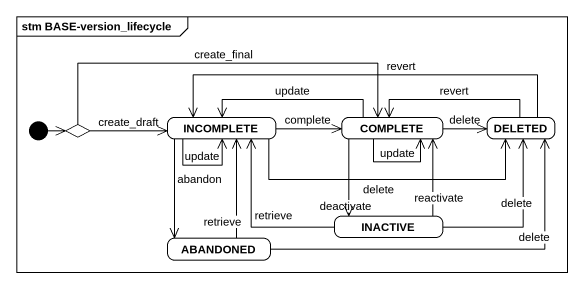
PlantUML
@startuml
mainframe stm BASE-version_lifecycle
hide empty description
state choice1 <<choice>>
state INCOMPLETE
state COMPLETE
state DELETED
state INACTIVE
state ABANDONED
[*] -right-> choice1
choice1 -right-> INCOMPLETE : create_draft
choice1 -right-> COMPLETE : create_final
INCOMPLETE --> INCOMPLETE : update
INCOMPLETE -right-> COMPLETE : complete
INCOMPLETE -right-> DELETED : delete
INCOMPLETE --> ABANDONED : abandon
COMPLETE -left-> INCOMPLETE : update
COMPLETE --> COMPLETE : update
COMPLETE -right-> DELETED : delete
COMPLETE --> INACTIVE : deactivate
DELETED -left-> INCOMPLETE : revert
DELETED -left-> COMPLETE : revert
INACTIVE -left-> INCOMPLETE : retrieve
INACTIVE -up-> COMPLETE : reactivate
INACTIVE -up-> DELETED : delete
ABANDONED -up-> INCOMPLETE : retrieve
ABANDONED -right-> DELETED : delete
@enduml
